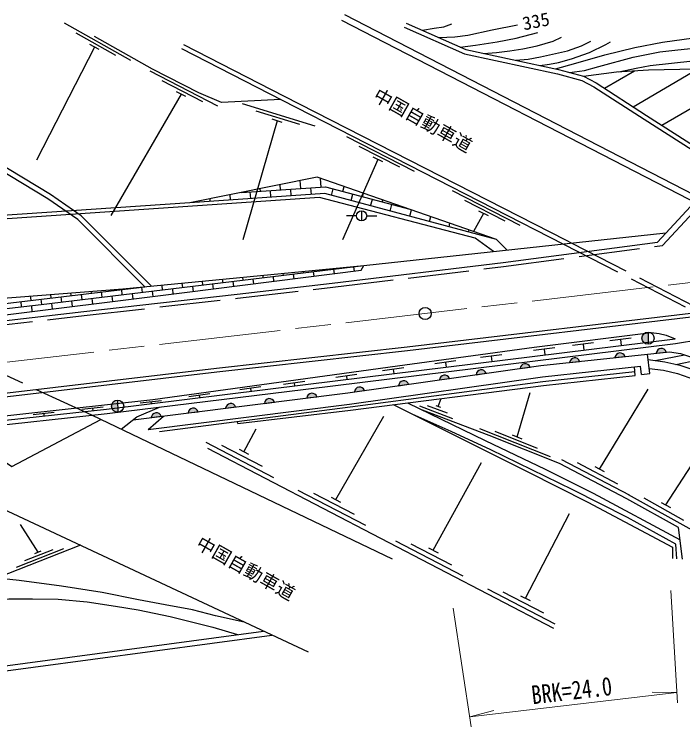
# Model space of a CAD drawing. Units: millimetres, scale not verified. Extents: x 40000 to 680000, y 20000 to 380000.
# Drawn here: x 432744 to 498650, y 249302 to 319556 of the extents above; entities that cross this region are included whole.
import ezdxf
from ezdxf.enums import TextEntityAlignment as Align

# ---------------------------------------------------------------- set-up
doc = ezdxf.new("R2010")
doc.units = ezdxf.units.MM
doc.header["$LTSCALE"] = 1000
doc.linetypes.add('CHAIN', pattern=[18.5, 12, -1.5, 3.5, -1.5])
doc.linetypes.add('DASHED', pattern=[7.5, 6, -1.5])
for name, color, linetype, lineweight in [('M-BGD', 7, 'Continuous', 25), ('M-BMK', 2, 'CHAIN', 13), ('M-BMK-SRVR', 3, 'Continuous', 25), ('M-STR-HTXT', 7, 'Continuous', 13)]:
    doc.layers.add(name, color=color, linetype=linetype, lineweight=lineweight)
doc.layers.add('M-BMK-HTXT', color=7, linetype='Continuous')
doc.styles.add('ＭＳ ゴシック', font='')
doc.styles.get('ＭＳ ゴシック').set_extended_font_data('MS Gothic')

msp = doc.modelspace()

# ---------------------------------------------------------------- hatches: boundary and pattern name
at = {"layer": 'M-BGD'}
for points in [[(495228, 288215), (495228, 287015, -1)], [(491968, 285702, -0.82183), (492953, 285808)], [(496038, 286142, -0.82183), (497023, 286248)], [(487496, 285219, -0.82183), (488481, 285325)], [(482620, 284624, -0.82183), (483601, 284763)], [(474665, 283501, -0.82183), (475647, 283639)], [(478287, 284012, -0.82183), (479269, 284151)], [(470639, 282932, -0.82183), (471620, 283071)], [(466290, 282318, -0.82183), (467271, 282457)], [(462579, 281841, 0.82183), (461596, 281718)], [(442922, 281518), (442950, 280318, -1)], [(453586, 280709, -0.82183), (454569, 280833)], [(457403, 281190, -0.82183), (458386, 281314)], [(450869, 280367, 0.82183), (449886, 280244)], [(446250, 279786, -0.82183), (447234, 279910)]]:
    msp.add_hatch(color=256, dxfattribs=at).paths.add_polyline_path(points)

# ---------------------------------------------------------------- linework, layer by layer
for p, q in [((465015, 318984), (500504, 300677)), ((444228, 315009), (437690, 318684)), ((442774, 315483), (438851, 317688)), ((440665, 316324), (434952, 305176)), ((441123, 316066), (440208, 316581)), ((493765, 310431), (500153, 314158)), ((452814, 310501), (446144, 313929)), ((490942, 312257), (493905, 313986)), ((496599, 308611), (505767, 313960)), ((451343, 310919), (447341, 312977)), ((449205, 311681), (442281, 299718)), ((449671, 311441), (448738, 311921)), ((462423, 308525), (455247, 310708)), ((460900, 308675), (456595, 309984)), ((459163, 308890), (458158, 309195)), ((458660, 309043), (455296, 297325)), ((472216, 304063), (465538, 307476)), ((470744, 304479), (466737, 306526)), ((468604, 305235), (465098, 297298)), ((469072, 304997), (468137, 305474)), ((461000, 302375), (460947, 303147)), ((462995, 302507), (462936, 303373)), ((457008, 302109), (456992, 302355)), ((458051, 301512), (458006, 302175)), ((459004, 302242), (458969, 302751)), ((460047, 301648), (460002, 302308)), ((462042, 301783), (461997, 302441)), ((464016, 301696), (464185, 302331)), ((465152, 302074), (465281, 302561)), ((482630, 298742), (475952, 302155)), ((462851, 301487), (417382, 298397)), ((454060, 301241), (454025, 301761)), ((456056, 301376), (456011, 302042)), ((465948, 301181), (466118, 301817)), ((467084, 301560), (467176, 301904)), ((450070, 300969), (417359, 298746)), ((452065, 301105), (452047, 301365)), ((467881, 300666), (468051, 301303)), ((469017, 301046), (469071, 301247)), ((469813, 300150), (469984, 300789)), ((481158, 299158), (477151, 301205)), ((466991, 300172), (466991, 299172)), ((470950, 300532), (470966, 300590)), ((471746, 299635), (471913, 300262)), ((479486, 299675), (478551, 300153)), ((466491, 299672), (465491, 299672)), ((467491, 299672), (468491, 299672)), ((473678, 299120), (473808, 299605)), ((479018, 299914), (478037, 298142)), ((475611, 298605), (475702, 298948)), ((477543, 298089), (477597, 298291)), ((479476, 297574), (479492, 297634)), ((480301, 297354), (481344, 296300)), ((463211, 294383), (463222, 294286)), ((464215, 294406), (464268, 293970)), ((465202, 294575), (465208, 294526)), ((466201, 294646), (466252, 294221)), ((466962, 294311), (467193, 294767)), ((457236, 293807), (457266, 293566)), ((458258, 293686), (458315, 293217)), ((459228, 293999), (459251, 293806)), ((460244, 293926), (460299, 293468)), ((461219, 294191), (461237, 294046)), ((462229, 294166), (462284, 293719)), ((449271, 293040), (449323, 292606)), ((451262, 293232), (451309, 292846)), ((452302, 292966), (452362, 292464)), ((453254, 293424), (453294, 293086)), ((454287, 293206), (454347, 292715)), ((455245, 293616), (455280, 293326)), ((456273, 293446), (456331, 292966)), ((442298, 292392), (442310, 292296)), ((443303, 292413), (443367, 291886)), ((444292, 292561), (444296, 292531)), ((445289, 292649), (445352, 292126)), ((447280, 292848), (447338, 292366)), ((448331, 292486), (448394, 291966)), ((450316, 292726), (450378, 292213)), ((434323, 291780), (434371, 291353)), ((436310, 291933), (436352, 291588)), ((437345, 291706), (437410, 291166)), ((438306, 292086), (438338, 291824)), ((439331, 291942), (439396, 291406)), ((440302, 292239), (440324, 292060)), ((441317, 292178), (441381, 291646)), ((442374, 291766), (442438, 291233)), ((444360, 292006), (444423, 291477)), ((446345, 292246), (446409, 291722)), ((433378, 291235), (433437, 290703)), ((435359, 291470), (435425, 290926)), ((436417, 291046), (436483, 290500)), ((438403, 291286), (438468, 290745)), ((440388, 291526), (440453, 290989)), ((434431, 290814), (434493, 290255)), ((495228, 288215), (495228, 287015)), ((493559, 287624), (491476, 287361)), ((492518, 287492), (492592, 286893)), ((486027, 286673), (483944, 286411)), ((489867, 287158), (487784, 286895)), ((488826, 287027), (488900, 286437)), ((480804, 285985), (478723, 285703)), ((484985, 286542), (485057, 285963)), ((495395, 284133), (495188, 286050)), ((495943, 285411), (498811, 285967)), ((496038, 286142), (497023, 286248)), ((476288, 285373), (474207, 285091)), ((475248, 285232), (475312, 284759)), ((479764, 285844), (479835, 285318)), ((487496, 285219), (488481, 285325)), ((491968, 285702), (492953, 285808)), ((497953, 285036), (500165, 285465)), ((471145, 284679), (469065, 284391)), ((470105, 284535), (470162, 284124)), ((482620, 284624), (483601, 284763)), ((493974, 283932), (493883, 284777)), ((494575, 284045), (494489, 284843)), ((466532, 284041), (464452, 283754)), ((465492, 283897), (465540, 283553)), ((478287, 284012), (479269, 284151)), ((494575, 284045), (495395, 284133)), ((461381, 283329), (459300, 283042)), ((460341, 283186), (460375, 282915)), ((474665, 283501), (475647, 283639)), ((457064, 282824), (454984, 282536)), ((456024, 282680), (456065, 282383)), ((466290, 282318), (467271, 282457)), ((470639, 282932), (471620, 283071)), ((490443, 274709), (495238, 282580)), ((452030, 282128), (449950, 281841)), ((450990, 281984), (451021, 281761)), ((461596, 281718), (462579, 281841)), ((482312, 277888), (483611, 282256)), ((442922, 281518), (442950, 280318)), ((447250, 281445), (445163, 281215)), ((446207, 281330), (446227, 281169)), ((457403, 281190), (458386, 281314)), ((474536, 280893), (474829, 281665)), ((441508, 280811), (439421, 280580)), ((440464, 280696), (440488, 280481)), ((449886, 280244), (450869, 280367)), ((453586, 280709), (454569, 280833)), ((472687, 280953), (475959, 279710)), ((473448, 280985), (475411, 280239)), ((474307, 280980), (474765, 280806)), ((436693, 280279), (434605, 280049)), ((435649, 280164), (435672, 279956)), ((445961, 278616), (447461, 279938)), ((446250, 279786), (447234, 279910)), ((464456, 271698), (469183, 279940)), ((496994, 271173), (502837, 280271)), ((454788, 279192), (454760, 279409)), ((455388, 276418), (456584, 278687)), ((478608, 278725), (485571, 275938)), ((480112, 278446), (484289, 276774)), ((481825, 278083), (482800, 277693)), ((451646, 277350), (458299, 273888)), ((453184, 277057), (457176, 274980)), ((451803, 276761), (485911, 259010)), ((454922, 276660), (455854, 276175)), ((461764, 256649), (420685, 275896)), ((486701, 275644), (493352, 272178)), ((474058, 266701), (478800, 275371)), ((488239, 275350), (492230, 273270)), ((489977, 274952), (490908, 274466)), ((460714, 272631), (467367, 269169)), ((462252, 272338), (466244, 270260)), ((463990, 271941), (464921, 271456)), ((493282, 272218), (499827, 268556)), ((494811, 271878), (498738, 269681)), ((496536, 271429), (497452, 270916)), ((483132, 261978), (487473, 270319)), ((435088, 266520), (433356, 269235)), ((498616, 265830), (498231, 268934)), ((439261, 267192), (422414, 260574)), ((470316, 267634), (476969, 264171)), ((471855, 267340), (475847, 265263)), ((432981, 265047), (437634, 266875)), ((433802, 265692), (436594, 266789)), ((434762, 266392), (435414, 266648)), ((473593, 266943), (474524, 266458)), ((479390, 262911), (486043, 259449)), ((480928, 262618), (484920, 260541)), ((482666, 262221), (483597, 261736))]:
    msp.add_line(p, q, dxfattribs=at)
at = {"layer": 'M-BGD', "linetype": 'DASHED'}
for p, q in [((486893, 296901), (506234, 286942)), ((487705, 296989), (506440, 287342)), ((440386, 280017), (422459, 288312))]:
    msp.add_line(p, q, dxfattribs=at)
at = {"layer": 'M-BGD'}
for points in [[(465290, 319517), (500780, 301210), (501663, 300751)], [(471200, 318281), (477120, 315638), (486306, 313684), (488704, 313014), (489875, 312411), (494840, 309201), (507492, 301122)], [(471384, 318692), (477260, 316069), (486413, 314121), (488869, 313435), (490101, 312801), (495083, 309579), (511809, 298899)], [(472979, 317980), (474129, 318184), (475086, 318331), (475882, 318596)], [(474618, 317248), (476185, 317340), (477455, 317493), (479846, 318006), (482353, 318507)], [(476696, 316320), (478230, 316514), (480341, 316849), (482229, 317190), (484372, 317764)], [(486119, 314183), (488103, 314737), (490955, 315561), (493918, 316266), (496664, 316808), (499733, 317226), (502448, 317601), (504136, 317811), (505458, 317854), (507622, 317815), (511123, 317659), (513108, 317641)], [(459012, 311148), (453192, 310848), (450938, 311802), (446362, 314154), (440645, 317367)], [(479002, 315698), (480298, 315796), (481595, 315960), (482874, 316139), (484302, 316434), (485861, 316918), (486683, 317285)], [(482199, 315018), (483404, 315136), (484639, 315343), (487274, 315945), (488677, 316438), (489588, 316913)], [(449239, 316169), (459158, 311073), (486893, 296901)], [(449444, 316569), (459363, 311473), (487098, 297301), (487705, 296989)], [(484561, 314515), (485502, 314642), (486417, 314793), (487693, 315160), (489453, 315778), (491063, 316567), (491531, 316837)], [(487470, 313826), (488956, 313998), (490385, 314395), (493754, 315318), (496378, 315834), (498175, 316053), (500698, 316316), (502996, 316461), (505061, 316539), (507517, 316497), (510863, 316324), (514131, 316206)], [(492351, 313880), (494064, 314234), (495429, 314509), (497538, 314745), (499654, 314976), (502048, 315255), (504800, 315416), (506723, 315541), (509597, 315600), (513514, 315611), (518992, 315813), (523513, 316154), (527660, 316506)], [(488869, 313435), (492110, 313864), (495280, 314080), (498351, 314153), (501589, 314163)], [(446268, 292751), (439328, 299694), (436321, 301782), (422473, 310139)], [(445623, 292689), (439006, 299308), (436049, 301362), (422438, 309577)], [(379921, 308081), (416951, 290711), (418437, 290186), (419715, 289820), (421037, 289544), (423050, 289406), (425220, 289399), (429745, 289671), (449520, 292104), (466962, 294311)], [(480301, 297354), (462621, 303483), (450070, 300969)], [(455139, 301984), (463416, 302535), (471736, 300323)], [(480301, 297354), (463354, 301872), (450070, 300969)], [(479999, 296154), (478174, 297468), (462851, 301487)], [(389751, 289036), (394283, 289511), (412043, 291441), (413178, 292089), (416546, 290161), (418076, 289521), (419456, 289099), (421302, 288796), (423629, 288629), (425396, 288650), (428539, 288958), (439593, 290248), (454723, 291959), (464103, 293029), (480941, 295089), (496154, 297099), (499426, 300609), (507492, 301122)], [(496660, 296762), (499702, 300025), (508348, 300575)], [(406265, 297988), (420405, 291769), (421932, 291526), (424511, 291347), (430805, 291511), (443458, 292480), (467193, 294767), (496989, 297995)], [(403731, 297328), (417755, 290916), (420643, 290145), (423417, 289937), (427419, 290030), (435406, 290923), (467193, 294767)], [(404001, 297587), (416355, 291964), (417952, 291317), (420308, 290645), (424541, 290444), (431005, 290953), (445623, 292689)], [(420894, 280905), (452674, 284650), (471490, 286752), (501948, 290362), (515230, 291774), (519887, 292113), (529717, 292580), (541174, 292815)], [(420935, 280557), (452714, 284302), (471530, 286405), (501987, 290015), (515261, 291425), (519908, 291763), (529729, 292230), (541171, 292465)], [(362012, 266668), (361911, 270555), (403103, 275585), (422642, 278470), (429074, 279649), (446417, 281565), (470526, 284896), (484009, 286721), (495542, 288176), (496334, 288068), (497024, 287915), (497889, 287547)], [(415624, 274565), (428526, 279177), (441842, 280628), (461449, 283048), (497889, 287547)], [(415758, 274135), (428628, 278735), (441894, 280181), (461504, 282601), (497944, 287100)], [(444469, 279562), (465641, 282227), (484671, 284914), (497331, 286282)], [(497331, 286282), (498426, 286097), (499709, 285664), (501309, 284966), (502401, 284459), (503749, 283717), (505069, 282886), (506120, 282126), (506788, 281576)], [(495248, 285500), (496899, 285288), (498361, 284939), (499541, 284547), (500603, 284129), (501573, 283625), (502517, 283084), (503465, 282504), (504574, 281725), (505501, 280989), (506085, 280249)], [(445961, 278616), (465790, 281111), (484810, 283797), (494489, 284843)], [(495342, 284631), (496746, 284451), (498128, 284121), (499251, 283748), (500250, 283354), (501165, 282879), (502084, 282352), (502998, 281793), (504065, 281043), (504895, 280385), (505145, 280068)], [(447058, 278414), (465865, 280843), (484866, 283351), (493931, 284330)], [(454788, 279192), (465902, 280524), (484916, 282954), (493974, 283932)], [(470109, 281062), (483389, 274441), (489300, 271453), (497629, 267001), (497629, 265904)], [(471501, 281239), (479180, 277513), (485079, 274699), (489826, 272347), (498380, 267730)], [(443270, 278649), (444842, 279846), (447050, 280818)], [(498231, 268934), (493147, 271777), (486490, 275246), (479559, 278021), (472986, 280519)], [(470031, 265812), (441279, 279604), (440386, 280017)], [(498056, 265869), (497957, 267289), (493220, 269940), (487821, 272673), (479744, 276610), (475817, 278428), (471976, 280131)], [(422250, 275162), (427211, 276811), (427660, 276902), (428139, 276935), (428650, 276911), (429182, 276774), (429947, 276540), (430596, 276237), (432499, 274965), (441279, 279604)], [(455403, 259629), (452576, 260241), (450325, 260816), (447633, 261339), (444989, 261819), (441401, 262531), (437412, 263154), (433239, 263722), (431028, 263958)], [(422923, 260775), (425154, 261036), (428572, 261531), (432204, 261914), (434533, 261914), (437087, 261895), (439937, 261613), (442742, 261182), (444948, 260827), (448121, 260179), (452317, 259116), (454768, 258391)], [(422923, 260775), (428878, 254927), (457318, 258732)], [(422414, 260574), (428702, 254399), (458155, 258340)]]:
    msp.add_lwpolyline(points, dxfattribs=at)
at = {"layer": 'M-BGD', "linetype": 'DASHED'}
for points in [[(422459, 288312), (423617, 288228), (425418, 288251), (428582, 288560), (439639, 289851), (454768, 291561), (464150, 292632), (480992, 294692), (496660, 296762)], [(497944, 287100), (510881, 289115), (516169, 289731), (521117, 290013), (525749, 290169), (531066, 290241), (537301, 290189)]]:
    msp.add_lwpolyline(points, dxfattribs=at)
at = {"layer": 'M-BGD'}
for centre, radius in [((466991, 299672), 500), ((495228, 287615), 600), ((442936, 280918), 600)]:
    msp.add_circle(centre, radius, dxfattribs=at)
for centre, start, end in [((492471, 285658), 17.33752, 174.99571), ((496541, 286098), 17.33752, 174.99571), ((487999, 285175), 17.33752, 174.99571), ((483124, 284596), 19.20781, 176.866), ((475170, 283473), 19.20781, 176.866), ((478792, 283985), 19.20781, 176.866), ((471143, 282905), 19.20781, 176.866), ((466795, 282291), 19.20781, 176.866), ((462100, 281682), 18.3446, 176.00279), ((454089, 280674), 18.3446, 176.00279), ((457907, 281155), 18.3446, 176.00279), ((450390, 280208), 18.3446, 176.00279), ((446754, 279751), 18.3446, 176.00279)]:
    msp.add_arc(centre, 505, start, end, dxfattribs=at)
at = {"layer": 'M-BMK'}
msp.add_lwpolyline([(342676, 276490), (358195, 276867), (370923, 277988), (373553, 278451), (522614, 295792)], dxfattribs=at)
at = {"layer": 'M-BMK-SRVR'}
msp.add_circle((473258, 290050), 600, dxfattribs=at)
at = {"layer": 'M-STR-HTXT'}
for p, q in [((498139, 251668), (497463, 262738)), ((477801, 249302), (476002, 260981)), ((477649, 250291), (498078, 252668)), ((498078, 252668), (495624, 252726)), ((477649, 250291), (480024, 250911))]:
    msp.add_line(p, q, dxfattribs=at)

# ---------------------------------------------------------------- texts
at = {"layer": 'M-BGD', "style": 'ＭＳ ゴシック'}
msp.add_text('335', height=1320, rotation=11.293, dxfattribs=at).set_placement((484180, 318871), align=Align.MIDDLE_CENTER)
at = {"layer": 'M-BMK-HTXT', "style": 'ＭＳ ゴシック'}
for p in [(467819, 310841), (450348, 266663)]:
    msp.add_text('中国自動車道', height=1320, rotation=330.516, dxfattribs=at).set_placement(p, align=Align.BOTTOM_LEFT)
at = {"layer": 'M-STR-HTXT', "style": 'ＭＳ ゴシック', "width": 0.8}
msp.add_text('BRK=24.0', height=1833, rotation=6.636, dxfattribs=at).set_placement((487869, 251428), align=Align.BOTTOM_CENTER)

doc.saveas('drawing.dxf')
